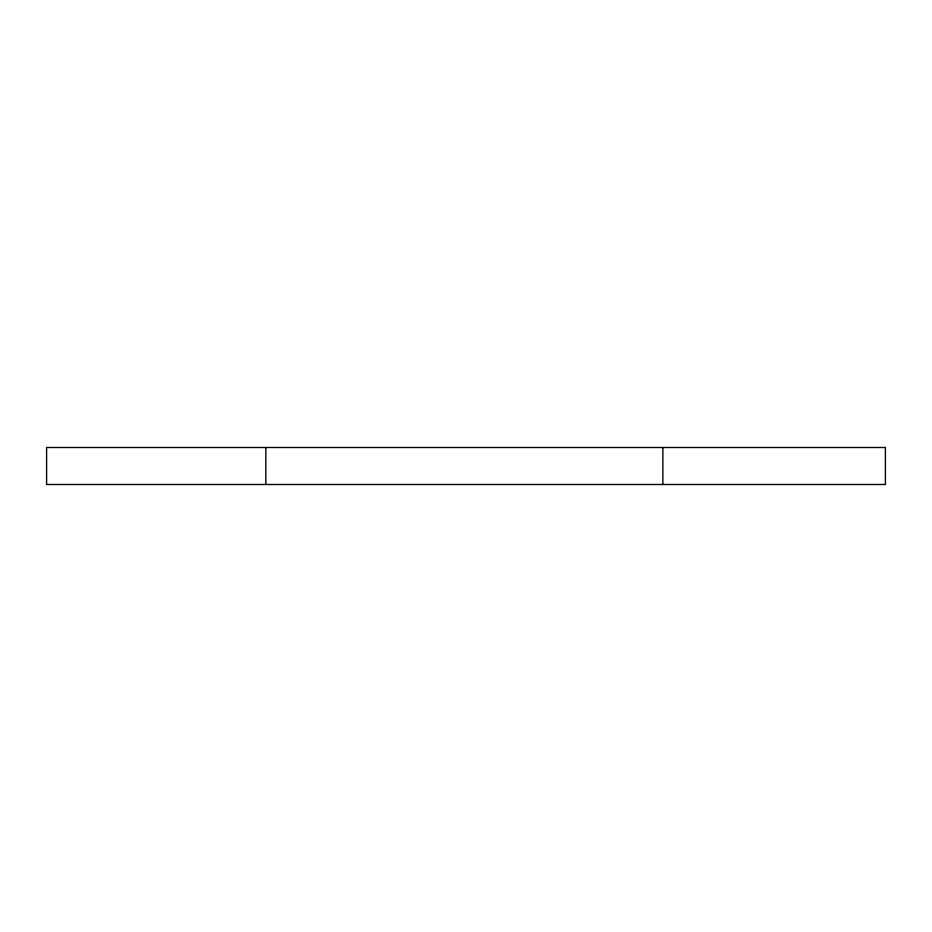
<?xml version="1.0" encoding="UTF-8"?>
<svg xmlns="http://www.w3.org/2000/svg" width="932" height="932" viewBox="0 0 932 932"><rect width="100%" height="100%" fill="white"/><g stroke="black" fill="none" stroke-linecap="round" stroke-linejoin="round"><path stroke-width="1.4" d="M662.862 447.5L662.862 484.5M265.83 447.5L265.83 484.5M885.4 447.5L46.6 447.5L46.6 484.5L885.4 484.5L885.4 447.5"/></g></svg>
